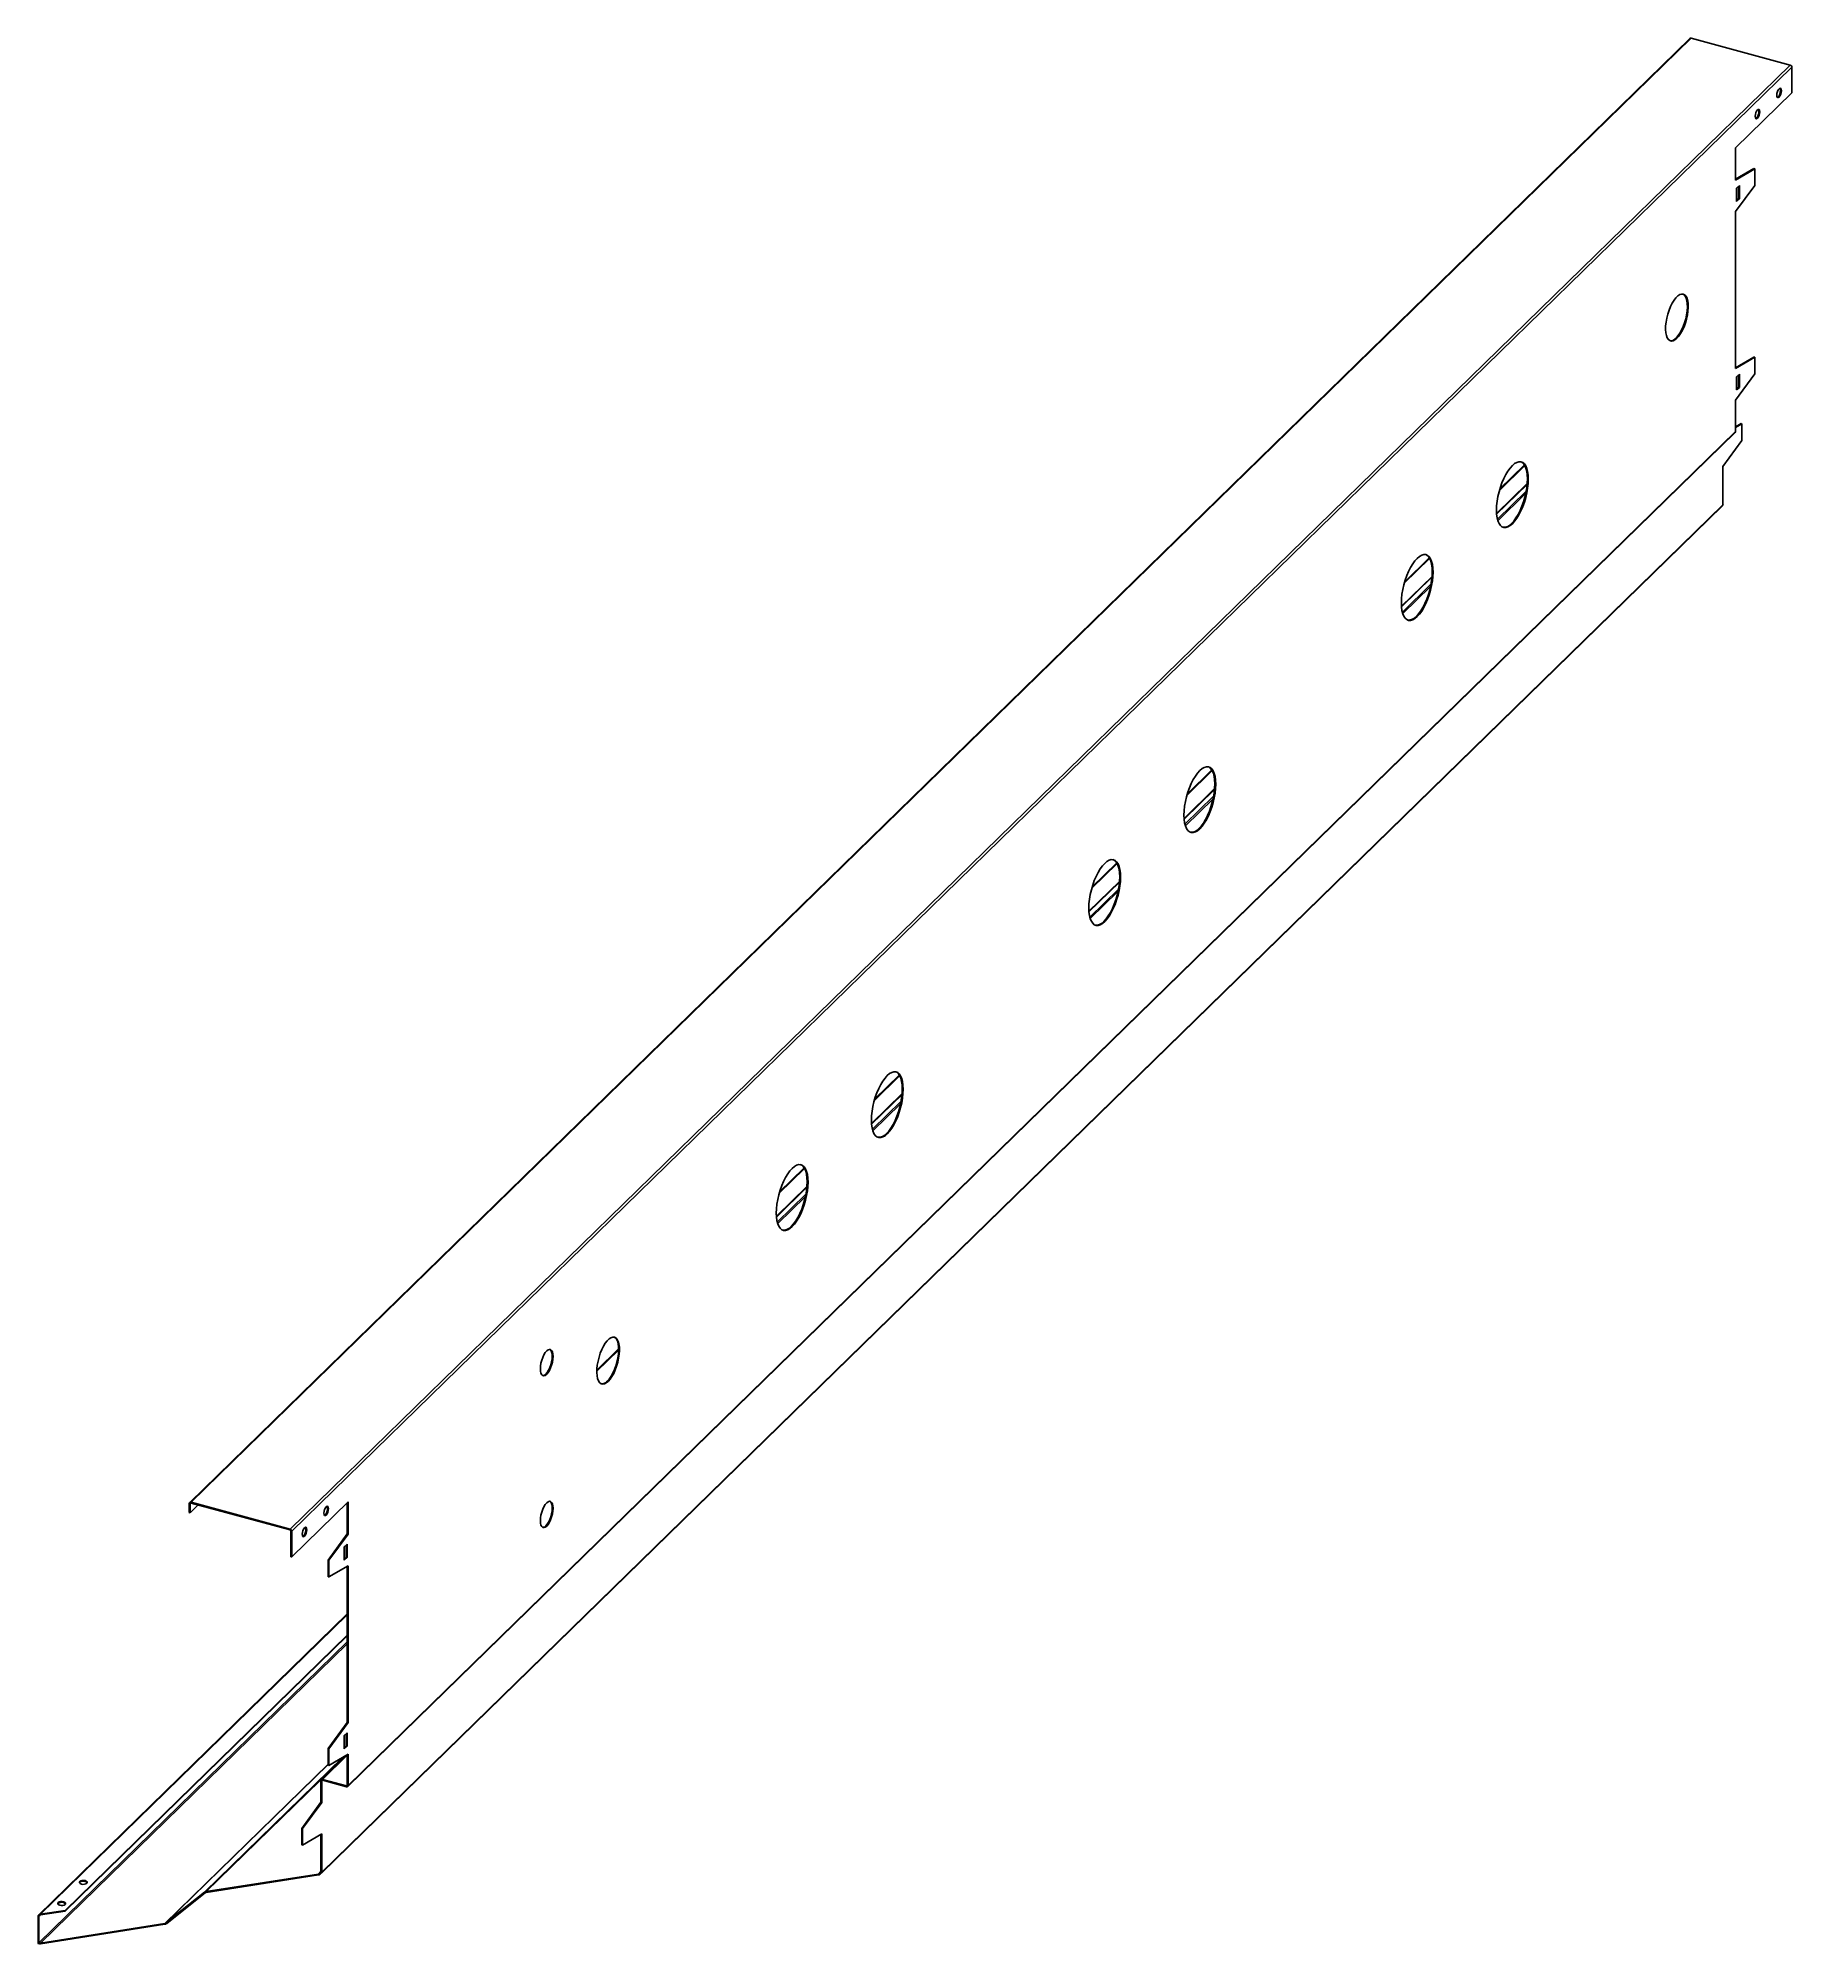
# Model space of a CAD drawing. Header units: millimetres. Extents: x -879 to 24, y -997 to -15.
import ezdxf

# ---------------------------------------------------------------- set-up
doc = ezdxf.new("R2010")
doc.units = ezdxf.units.MM

msp = doc.modelspace()

# ---------------------------------------------------------------- linework, layer by layer
at = {"color": 7, "linetype": 'Continuous', "lineweight": 25}
for p, q in [((-28.33, -15.04), (-801.18, -769.37)), ((-27.63, -14.9), (-800.48, -769.23)), ((-27.63, -14.9), (23.37, -28.76)), ((-749.48, -783.09), (23.37, -28.76)), ((24.26, -29.86), (-748.59, -784.19)), ((24.26, -29.86), (24.26, -43.09)), ((24.26, -43.09), (-4.77, -71.42)), ((-4.77, -71.42), (-4.77, -87.97)), ((4.68, -82.05), (-4.77, -87.59)), ((-4.77, -87.97), (5.12, -82.17)), ((5.12, -82.17), (4.68, -82.05)), ((5.12, -82.17), (5.12, -90.74)), ((5.12, -90.74), (-4.77, -104.25)), ((-4.21, -92.13), (-2.81, -90.77)), ((-4.21, -98.99), (-4.21, -92.13)), ((-4.21, -98.44), (-3.25, -97.51)), ((-2.81, -97.63), (-4.21, -98.99)), ((-3.25, -97.51), (-3.25, -91.2)), ((-2.81, -97.63), (-3.25, -97.51)), ((-2.81, -90.77), (-2.81, -97.63)), ((-4.77, -104.25), (-4.77, -185.13)), ((4.68, -179.21), (-4.77, -184.75)), ((-4.77, -185.13), (5.12, -179.33)), ((5.12, -179.33), (4.68, -179.21)), ((5.12, -179.33), (5.12, -187.9)), ((5.12, -187.9), (-4.77, -201.42)), ((-4.21, -189.3), (-2.81, -187.93)), ((-4.21, -196.15), (-4.21, -189.3)), ((-4.21, -195.6), (-3.25, -194.67)), ((-2.81, -194.79), (-4.21, -196.15)), ((-3.25, -194.67), (-3.25, -188.36)), ((-2.81, -194.79), (-3.25, -194.67)), ((-2.81, -187.93), (-2.81, -194.79)), ((-4.77, -201.42), (-4.77, -217.51)), ((-1.91, -213.44), (-4.77, -215.12)), ((-4.77, -215.5), (-1.47, -213.56)), ((-1.47, -213.56), (-1.91, -213.44)), ((-1.47, -213.56), (-1.47, -222.13)), ((-719.75, -915.65), (-4.96, -217.99)), ((-719.56, -915.17), (-4.77, -217.51)), ((-1.47, -222.13), (-11.36, -235.65)), ((-113.34, -235.12), (-126.41, -247.87)), ((-113.54, -234.77), (-126.19, -247.11)), ((-11.36, -235.65), (-11.36, -255.31)), ((-112.12, -244.34), (-127.87, -259.71)), ((-127.84, -260.11), (-112.16, -244.81)), ((-127.42, -262.76), (-112.66, -248.35)), ((-112.9, -249.57), (-127.2, -263.53)), ((-11.06, -255.29), (-11.49, -255.71)), ((-11.36, -254.92), (-11.06, -255.29)), ((-733.34, -960.27), (-11.55, -255.78)), ((-733.16, -959.8), (-11.36, -255.31)), ((-162.36, -282.96), (-175.43, -295.71)), ((-162.56, -282.61), (-175.21, -294.96)), ((-161.14, -292.18), (-176.89, -307.55)), ((-176.86, -307.95), (-161.18, -292.65)), ((-176.43, -310.6), (-161.67, -296.2)), ((-161.92, -297.42), (-176.22, -311.37)), ((-274.36, -392.27), (-287.42, -405.02)), ((-274.56, -391.92), (-287.2, -404.27)), ((-273.14, -401.49), (-288.88, -416.86)), ((-288.85, -417.26), (-273.18, -401.96)), ((-288.43, -419.91), (-273.67, -405.51)), ((-273.91, -406.73), (-288.21, -420.68)), ((-323.37, -440.11), (-336.44, -452.86)), ((-323.57, -439.77), (-336.22, -452.11)), ((-322.16, -449.34), (-337.9, -464.7)), ((-337.87, -465.1), (-322.19, -449.8)), ((-337.45, -467.76), (-322.69, -453.35)), ((-322.93, -454.57), (-337.23, -468.52)), ((-435.37, -549.42), (-448.43, -562.17)), ((-435.57, -549.08), (-448.21, -561.42)), ((-434.15, -558.64), (-449.89, -574.01)), ((-449.86, -574.41), (-434.19, -559.11)), ((-449.44, -577.07), (-434.68, -562.66)), ((-434.92, -563.88), (-449.22, -577.83)), ((-484.39, -597.27), (-497.45, -610.02)), ((-484.58, -596.92), (-497.23, -609.26)), ((-483.17, -606.49), (-498.91, -621.86)), ((-498.88, -622.26), (-483.21, -606.95)), ((-498.46, -624.91), (-483.7, -610.5)), ((-483.94, -611.72), (-498.24, -625.68)), ((-580.21, -690.79), (-591.43, -701.75)), ((-580.21, -690.25), (-591.42, -701.19)), ((-800.92, -769.96), (-801.37, -769.84)), ((-801.37, -769.84), (-801.37, -774.5)), ((-801.37, -774.5), (-800.92, -774.62)), ((-800.59, -769.64), (-800.92, -769.96)), ((-800.92, -774.62), (-800.92, -769.96)), ((-796.85, -770.64), (-800.92, -774.62)), ((-749.48, -783.09), (-800.48, -769.23)), ((-800.48, -769.23), (-800.48, -769.65)), ((-800.48, -769.65), (-749.48, -783.52)), ((-719.56, -769.08), (-748.59, -797.42)), ((-720.01, -769.51), (-720.01, -785.5)), ((-719.56, -785.62), (-719.56, -769.08)), ((-749.48, -783.52), (-749.48, -783.09)), ((-748.59, -784.19), (-749.04, -784.06)), ((-749.04, -784.06), (-749.04, -797.29)), ((-748.59, -797.42), (-748.59, -784.19)), ((-720.01, -785.5), (-729.9, -799.02)), ((-719.56, -785.62), (-720.01, -785.5)), ((-729.46, -799.14), (-719.56, -785.62)), ((-721.52, -792.25), (-720.12, -790.89)), ((-721.52, -799.11), (-721.52, -792.25)), ((-720.57, -797.62), (-720.57, -791.32)), ((-720.12, -790.89), (-720.12, -797.74)), ((-748.59, -797.42), (-749.04, -797.29)), ((-729.46, -799.14), (-729.9, -799.02)), ((-729.9, -799.02), (-729.9, -807.59)), ((-729.46, -807.71), (-729.46, -799.14)), ((-719.56, -801.91), (-729.46, -807.71)), ((-721.52, -798.56), (-720.57, -797.62)), ((-720.12, -797.74), (-721.52, -799.11)), ((-720.12, -797.74), (-720.57, -797.62)), ((-720.01, -802.17), (-720.01, -882.66)), ((-719.56, -882.78), (-719.56, -801.91)), ((-729.46, -807.71), (-729.9, -807.59)), ((-720.01, -826.7), (-879.08, -981.96)), ((-720.01, -827.24), (-877.99, -981.44)), ((-878.83, -996.16), (-720.01, -841.15)), ((-720.01, -842.13), (-877.98, -996.32)), ((-720.01, -837.65), (-865.38, -979.54)), ((-865.38, -979.96), (-720.01, -838.08)), ((-720.01, -882.66), (-729.9, -896.18)), ((-729.46, -896.3), (-719.56, -882.78)), ((-719.56, -882.78), (-720.01, -882.66)), ((-721.52, -889.41), (-720.12, -888.05)), ((-721.52, -896.27), (-721.52, -889.41)), ((-720.57, -894.78), (-720.57, -888.48)), ((-720.12, -888.05), (-720.12, -894.9)), ((-793.51, -970.1), (-722.51, -900.8)), ((-721.15, -900), (-792.66, -969.8)), ((-720.64, -899.71), (-733.41, -912.17)), ((-720.01, -899.62), (-732.71, -912.03)), ((-729.46, -896.3), (-729.9, -896.18)), ((-729.9, -896.18), (-729.9, -904.75)), ((-729.46, -904.87), (-729.46, -896.3)), ((-719.56, -899.07), (-729.46, -904.87)), ((-721.52, -895.72), (-720.57, -894.78)), ((-720.12, -894.9), (-721.52, -896.27)), ((-720.12, -894.9), (-720.57, -894.78)), ((-720.01, -899.33), (-720.01, -915.05)), ((-719.56, -915.17), (-719.56, -899.07)), ((-814.01, -986.24), (-729.9, -904.15)), ((-729.9, -904.41), (-813.28, -985.8)), ((-733.16, -912.76), (-733.6, -912.64)), ((-733.6, -912.64), (-733.6, -923.73)), ((-732.82, -912.44), (-733.16, -912.76)), ((-733.16, -923.85), (-733.16, -912.76)), ((-732.71, -912.03), (-732.71, -912.45)), ((-720.45, -915.36), (-732.71, -912.03)), ((-732.71, -912.45), (-720.45, -915.79)), ((-729.46, -904.87), (-729.9, -904.75)), ((-720.45, -915.36), (-720.01, -914.93)), ((-720.45, -915.79), (-720.45, -915.36)), ((-720.01, -915.05), (-719.56, -915.17)), ((-733.6, -923.73), (-743.49, -937.24)), ((-743.05, -937.36), (-733.16, -923.85)), ((-733.16, -923.85), (-733.6, -923.73)), ((-743.05, -937.36), (-743.49, -937.24)), ((-743.49, -937.24), (-743.49, -945.82)), ((-743.05, -945.94), (-743.05, -937.36)), ((-733.16, -940.14), (-743.05, -945.94)), ((-733.6, -940.4), (-733.6, -959.67)), ((-733.16, -959.8), (-733.16, -940.14)), ((-743.05, -945.94), (-743.49, -945.82)), ((-734.86, -960.78), (-792.66, -969.8)), ((-792.66, -970.23), (-734.86, -961.21)), ((-734.86, -960.78), (-733.6, -959.55)), ((-734.86, -961.21), (-734.86, -960.78)), ((-734.29, -960.49), (-733.73, -959.94)), ((-734.29, -960.49), (-733.97, -960.88)), ((-733.41, -960.33), (-733.97, -960.88)), ((-733.73, -959.94), (-733.41, -960.33)), ((-733.6, -959.67), (-733.16, -959.8)), ((-793.51, -970.1), (-813.28, -985.8)), ((-812.97, -986.19), (-793.2, -970.49)), ((-793.2, -970.49), (-793.51, -970.1)), ((-793.13, -969.9), (-793.04, -969.81)), ((-792.96, -970.34), (-793.13, -969.9)), ((-792.87, -970.25), (-793.04, -969.81)), ((-792.87, -970.25), (-792.96, -970.34)), ((-792.75, -970.26), (-792.8, -969.82)), ((-792.66, -969.8), (-792.66, -970.23)), ((-879.01, -981.9), (-878.87, -981.77)), ((-878.7, -982.29), (-879.01, -981.9)), ((-878.56, -982.15), (-878.87, -981.77)), ((-865.38, -979.54), (-877.99, -981.44)), ((-877.99, -981.86), (-865.38, -979.96)), ((-877.99, -981.44), (-877.99, -981.86)), ((-865.38, -979.54), (-865.38, -979.96)), ((-878.83, -982.56), (-879.27, -982.44)), ((-879.27, -982.44), (-879.27, -996.04)), ((-878.2, -981.95), (-878.83, -982.56)), ((-878.83, -996.16), (-878.83, -982.56)), ((-878.56, -982.15), (-878.7, -982.29)), ((-814.01, -986.24), (-877.98, -996.32)), ((-877.98, -996.75), (-814.01, -986.67)), ((-814.01, -986.67), (-814.01, -986.24)), ((-813.71, -986.13), (-813.52, -985.95)), ((-813.71, -986.13), (-813.54, -986.57)), ((-813.35, -986.39), (-813.54, -986.57)), ((-813.52, -985.95), (-813.35, -986.39)), ((-813.28, -985.8), (-812.97, -986.19)), ((-879.27, -996.04), (-878.83, -996.16)), ((-878.7, -996.5), (-879.01, -996.72)), ((-878.7, -996.5), (-878.56, -996.36)), ((-877.98, -996.32), (-877.98, -996.75))]:
    msp.add_line(p, q, dxfattribs=at)
at = {"color": 7, "linetype": 'Continuous', "lineweight": 25, "flags": 128}
for points in [[(17.66, -45.24), (17.22, -45.51), (16.84, -45.42), (16.58, -44.97), (16.5, -44.24), (16.58, -43.33), (16.84, -42.39), (17.22, -41.55), (17.66, -40.95), (18.11, -40.68), (18.49, -40.78), (18.74, -41.23), (18.83, -41.96), (18.74, -42.87), (18.49, -43.81), (18.11, -44.64), (17.66, -45.24)], [(16.8, -45.39), (17.22, -45.12), (17.67, -44.52), (18.04, -43.69), (18.3, -42.75), (18.39, -41.84), (18.3, -41.11), (18.08, -40.69)], [(6.51, -56.12), (6.07, -56.4), (5.69, -56.3), (5.43, -55.85), (5.35, -55.12), (5.43, -54.21), (5.69, -53.27), (6.07, -52.44), (6.51, -51.84), (6.96, -51.56), (7.34, -51.66), (7.59, -52.11), (7.68, -52.84), (7.59, -53.75), (7.34, -54.69), (6.96, -55.52), (6.51, -56.12)], [(5.65, -56.27), (6.07, -56), (6.52, -55.4), (6.9, -54.57), (7.15, -53.63), (7.24, -52.72), (7.15, -51.99), (6.93, -51.57)], [(-34.98, -169.54), (-35.97, -170.35), (-36.93, -170.83), (-37.83, -170.96), (-38.65, -170.74), (-39.36, -170.18), (-39.95, -169.3), (-40.4, -168.11), (-40.69, -166.65), (-40.81, -164.97), (-40.77, -163.12), (-40.56, -161.14), (-40.19, -159.09), (-39.67, -157.04), (-39.02, -155.03), (-38.25, -153.14), (-37.39, -151.41), (-36.45, -149.9), (-35.48, -148.64), (-34.49, -147.67), (-33.51, -147.03), (-32.58, -146.72), (-31.72, -146.76), (-30.95, -147.15), (-30.29, -147.88), (-29.77, -148.92), (-29.41, -150.25), (-29.2, -151.82), (-29.15, -153.6), (-29.28, -155.52), (-29.57, -157.54), (-30.02, -159.6), (-30.6, -161.63), (-31.32, -163.59), (-32.14, -165.41), (-33.04, -167.04), (-34, -168.43), (-34.98, -169.54)], [(-35.43, -169.42), (-34.44, -168.31), (-33.48, -166.92), (-32.58, -165.29), (-31.76, -163.47), (-31.05, -161.51), (-30.46, -159.48), (-30.01, -157.42), (-29.72, -155.4), (-29.6, -153.48), (-29.64, -151.7), (-29.85, -150.13), (-30.22, -148.8), (-30.74, -147.76), (-31.39, -147.03), (-31.93, -146.72)], [(-119.76, -265.08), (-120.92, -266.06), (-122.06, -266.72), (-123.15, -267.04), (-124.17, -267.01), (-125.1, -266.64), (-125.93, -265.93), (-126.63, -264.9), (-127.19, -263.56), (-127.59, -261.96), (-127.84, -260.11), (-127.92, -258.05), (-127.84, -255.84), (-127.59, -253.5), (-127.19, -251.1), (-126.63, -248.68), (-125.93, -246.28), (-125.1, -243.96), (-124.17, -241.77), (-123.15, -239.75), (-122.06, -237.93), (-120.92, -236.37), (-119.76, -235.08), (-118.59, -234.1), (-117.46, -233.44), (-116.36, -233.13), (-115.34, -233.15), (-114.41, -233.52), (-113.58, -234.23), (-112.89, -235.27), (-112.33, -236.6), (-111.92, -238.21), (-111.67, -240.06), (-111.59, -242.11), (-111.67, -244.33), (-111.92, -246.66), (-112.33, -249.06), (-112.89, -251.49), (-113.58, -253.88), (-114.41, -256.2), (-115.34, -258.39), (-116.36, -260.41), (-117.46, -262.23), (-118.59, -263.79), (-119.76, -265.08)], [(-120.2, -264.96), (-119.04, -263.67), (-117.9, -262.11), (-116.81, -260.29), (-115.78, -258.27), (-114.85, -256.08), (-114.03, -253.76), (-113.33, -251.37), (-112.77, -248.94), (-112.36, -246.54), (-112.11, -244.21), (-112.03, -241.99), (-112.11, -239.94), (-112.36, -238.09), (-112.77, -236.48), (-113.33, -235.15), (-114.03, -234.11), (-114.85, -233.4), (-115.39, -233.14)], [(-168.77, -312.93), (-169.94, -313.91), (-171.08, -314.56), (-172.17, -314.88), (-173.19, -314.85), (-174.12, -314.48), (-174.95, -313.77), (-175.65, -312.74), (-176.2, -311.41), (-176.61, -309.8), (-176.86, -307.95), (-176.94, -305.9), (-176.86, -303.68), (-176.61, -301.35), (-176.2, -298.94), (-175.65, -296.52), (-174.95, -294.13), (-174.12, -291.81), (-173.19, -289.62), (-172.17, -287.59), (-171.08, -285.78), (-169.94, -284.21), (-168.77, -282.92), (-167.61, -281.94), (-166.47, -281.29), (-165.38, -280.97), (-164.36, -281), (-163.43, -281.37), (-162.6, -282.08), (-161.9, -283.11), (-161.35, -284.44), (-160.94, -286.05), (-160.69, -287.9), (-160.61, -289.95), (-160.69, -292.17), (-160.94, -294.5), (-161.35, -296.91), (-161.9, -299.33), (-162.6, -301.72), (-163.43, -304.04), (-164.36, -306.23), (-165.38, -308.26), (-166.47, -310.07), (-167.61, -311.64), (-168.77, -312.93)], [(-169.22, -312.81), (-168.05, -311.52), (-166.92, -309.95), (-165.82, -308.14), (-164.8, -306.11), (-163.87, -303.92), (-163.04, -301.6), (-162.35, -299.21), (-161.79, -296.78), (-161.38, -294.38), (-161.13, -292.05), (-161.05, -289.83), (-161.13, -287.78), (-161.38, -285.93), (-161.79, -284.32), (-162.35, -282.99), (-163.04, -281.96), (-163.87, -281.25), (-164.41, -280.99)], [(-280.77, -422.24), (-281.93, -423.22), (-283.07, -423.87), (-284.16, -424.19), (-285.18, -424.16), (-286.12, -423.79), (-286.94, -423.08), (-287.64, -422.05), (-288.2, -420.72), (-288.61, -419.11), (-288.85, -417.26), (-288.94, -415.21), (-288.85, -412.99), (-288.61, -410.66), (-288.2, -408.25), (-287.64, -405.83), (-286.94, -403.44), (-286.12, -401.12), (-285.18, -398.93), (-284.16, -396.9), (-283.07, -395.09), (-281.93, -393.52), (-280.77, -392.23), (-279.61, -391.25), (-278.47, -390.6), (-277.38, -390.28), (-276.35, -390.31), (-275.42, -390.68), (-274.6, -391.39), (-273.9, -392.42), (-273.34, -393.75), (-272.93, -395.36), (-272.69, -397.21), (-272.6, -399.26), (-272.69, -401.48), (-272.93, -403.81), (-273.34, -406.22), (-273.9, -408.64), (-274.6, -411.03), (-275.42, -413.35), (-276.35, -415.54), (-277.38, -417.57), (-278.47, -419.38), (-279.61, -420.95), (-280.77, -422.24)], [(-281.21, -422.12), (-280.05, -420.83), (-278.91, -419.26), (-277.82, -417.45), (-276.8, -415.42), (-275.86, -413.23), (-275.04, -410.91), (-274.34, -408.52), (-273.78, -406.1), (-273.38, -403.69), (-273.13, -401.36), (-273.04, -399.14), (-273.13, -397.09), (-273.38, -395.24), (-273.78, -393.63), (-274.34, -392.3), (-275.04, -391.27), (-275.86, -390.56), (-276.4, -390.3)], [(-329.79, -470.08), (-330.95, -471.06), (-332.09, -471.72), (-333.18, -472.03), (-334.2, -472.01), (-335.14, -471.64), (-335.96, -470.93), (-336.66, -469.89), (-337.22, -468.56), (-337.62, -466.95), (-337.87, -465.1), (-337.95, -463.05), (-337.87, -460.83), (-337.62, -458.5), (-337.22, -456.1), (-336.66, -453.67), (-335.96, -451.28), (-335.14, -448.96), (-334.2, -446.77), (-333.18, -444.74), (-332.09, -442.93), (-330.95, -441.37), (-329.79, -440.08), (-328.63, -439.1), (-327.49, -438.44), (-326.39, -438.12), (-325.37, -438.15), (-324.44, -438.52), (-323.62, -439.23), (-322.92, -440.26), (-322.36, -441.6), (-321.95, -443.2), (-321.7, -445.05), (-321.62, -447.11), (-321.7, -449.32), (-321.95, -451.66), (-322.36, -454.06), (-322.92, -456.48), (-323.62, -458.88), (-324.44, -461.19), (-325.37, -463.39), (-326.39, -465.41), (-327.49, -467.23), (-328.63, -468.79), (-329.79, -470.08)], [(-330.23, -469.96), (-329.07, -468.67), (-327.93, -467.11), (-326.84, -465.29), (-325.81, -463.27), (-324.88, -461.07), (-324.06, -458.76), (-323.36, -456.36), (-322.8, -453.94), (-322.39, -451.54), (-322.15, -449.2), (-322.06, -446.99), (-322.15, -444.93), (-322.39, -443.08), (-322.8, -441.48), (-323.36, -440.14), (-324.06, -439.11), (-324.88, -438.4), (-325.42, -438.14)], [(-441.78, -579.39), (-442.94, -580.37), (-444.08, -581.02), (-445.17, -581.34), (-446.2, -581.32), (-447.13, -580.94), (-447.95, -580.23), (-448.65, -579.2), (-449.21, -577.87), (-449.62, -576.26), (-449.86, -574.41), (-449.95, -572.36), (-449.86, -570.14), (-449.62, -567.81), (-449.21, -565.41), (-448.65, -562.98), (-447.95, -560.59), (-447.13, -558.27), (-446.2, -556.08), (-445.17, -554.05), (-444.08, -552.24), (-442.94, -550.67), (-441.78, -549.39), (-440.62, -548.4), (-439.48, -547.75), (-438.39, -547.43), (-437.36, -547.46), (-436.43, -547.83), (-435.61, -548.54), (-434.91, -549.57), (-434.35, -550.9), (-433.94, -552.51), (-433.7, -554.36), (-433.61, -556.41), (-433.7, -558.63), (-433.94, -560.96), (-434.35, -563.37), (-434.91, -565.79), (-435.61, -568.19), (-436.43, -570.5), (-437.36, -572.7), (-438.39, -574.72), (-439.48, -576.53), (-440.62, -578.1), (-441.78, -579.39)], [(-442.22, -579.27), (-441.06, -577.98), (-439.92, -576.41), (-438.83, -574.6), (-437.81, -572.58), (-436.87, -570.38), (-436.05, -568.06), (-435.35, -565.67), (-434.79, -563.25), (-434.39, -560.84), (-434.14, -558.51), (-434.05, -556.29), (-434.14, -554.24), (-434.39, -552.39), (-434.79, -550.78), (-435.35, -549.45), (-436.05, -548.42), (-436.87, -547.71), (-437.41, -547.45)], [(-490.8, -627.23), (-491.96, -628.21), (-493.1, -628.87), (-494.19, -629.19), (-495.21, -629.16), (-496.15, -628.79), (-496.97, -628.08), (-497.67, -627.05), (-498.23, -625.71), (-498.63, -624.1), (-498.88, -622.25), (-498.97, -620.2), (-498.88, -617.99), (-498.63, -615.65), (-498.23, -613.25), (-497.67, -610.83), (-496.97, -608.43), (-496.15, -606.11), (-495.21, -603.92), (-494.19, -601.9), (-493.1, -600.08), (-491.96, -598.52), (-490.8, -597.23), (-489.64, -596.25), (-488.5, -595.59), (-487.41, -595.27), (-486.38, -595.3), (-485.45, -595.67), (-484.63, -596.38), (-483.93, -597.41), (-483.37, -598.75), (-482.96, -600.36), (-482.71, -602.2), (-482.63, -604.26), (-482.71, -606.47), (-482.96, -608.81), (-483.37, -611.21), (-483.93, -613.63), (-484.63, -616.03), (-485.45, -618.35), (-486.38, -620.54), (-487.41, -622.56), (-488.5, -624.38), (-489.64, -625.94), (-490.8, -627.23)], [(-491.24, -627.11), (-490.08, -625.82), (-488.94, -624.26), (-487.85, -622.44), (-486.82, -620.42), (-485.89, -618.23), (-485.07, -615.91), (-484.37, -613.51), (-483.81, -611.09), (-483.4, -608.69), (-483.16, -606.35), (-483.07, -604.14), (-483.16, -602.08), (-483.4, -600.23), (-483.81, -598.63), (-484.37, -597.29), (-485.07, -596.26), (-485.89, -595.55), (-486.43, -595.29)], [(-585.6, -706.96), (-586.58, -707.77), (-587.54, -708.25), (-588.44, -708.38), (-589.26, -708.16), (-589.98, -707.6), (-590.57, -706.71), (-591.01, -705.53), (-591.3, -704.07), (-591.43, -702.39), (-591.38, -700.53), (-591.18, -698.55), (-590.81, -696.51), (-590.29, -694.45), (-589.63, -692.45), (-588.87, -690.56), (-588, -688.83), (-587.07, -687.31), (-586.09, -686.05), (-585.1, -685.09), (-584.13, -684.44), (-583.2, -684.14), (-582.33, -684.18), (-581.56, -684.57), (-580.91, -685.3), (-580.39, -686.34), (-580.02, -687.67), (-579.81, -689.24), (-579.77, -691.01), (-579.9, -692.94), (-580.19, -694.96), (-580.63, -697.02), (-581.22, -699.05), (-581.93, -701.01), (-582.75, -702.82), (-583.65, -704.45), (-584.61, -705.85), (-585.6, -706.96)], [(-586.04, -706.84), (-585.05, -705.73), (-584.1, -704.33), (-583.2, -702.7), (-582.38, -700.89), (-581.66, -698.93), (-581.07, -696.9), (-580.63, -694.84), (-580.34, -692.82), (-580.21, -690.89), (-580.25, -689.12), (-580.46, -687.55), (-580.83, -686.22), (-581.35, -685.18), (-582, -684.45), (-582.54, -684.14)], [(-617.25, -703.29), (-617.98, -703.85), (-618.67, -704.08), (-619.29, -703.97), (-619.81, -703.52), (-620.2, -702.77), (-620.44, -701.73), (-620.52, -700.48), (-620.44, -699.06), (-620.2, -697.56), (-619.81, -696.04), (-619.29, -694.59), (-618.67, -693.27), (-617.98, -692.15), (-617.25, -691.29), (-616.53, -690.73), (-615.84, -690.5), (-615.22, -690.61), (-614.7, -691.06), (-614.31, -691.81), (-614.07, -692.85), (-613.99, -694.1), (-614.07, -695.52), (-614.31, -697.02), (-614.7, -698.54), (-615.22, -699.99), (-615.84, -701.31), (-616.53, -702.43), (-617.25, -703.29)], [(-617.7, -703.17), (-616.97, -702.31), (-616.28, -701.19), (-615.66, -699.87), (-615.14, -698.42), (-614.75, -696.9), (-614.51, -695.4), (-614.43, -693.98), (-614.51, -692.73), (-614.75, -691.69), (-615.14, -690.93), (-615.65, -690.5)], [(-730.85, -775.81), (-731.29, -776.08), (-731.67, -775.99), (-731.93, -775.54), (-732.01, -774.81), (-731.93, -773.9), (-731.67, -772.96), (-731.29, -772.12), (-730.85, -771.52), (-730.4, -771.25), (-730.02, -771.35), (-729.77, -771.79), (-729.68, -772.53), (-729.77, -773.43), (-730.02, -774.38), (-730.4, -775.21), (-730.85, -775.81)], [(-731.71, -775.95), (-731.29, -775.69), (-730.84, -775.09), (-730.47, -774.26), (-730.21, -773.31), (-730.12, -772.41), (-730.21, -771.67), (-730.43, -771.26)], [(-617.25, -781.53), (-617.98, -782.09), (-618.67, -782.32), (-619.29, -782.21), (-619.81, -781.77), (-620.2, -781.01), (-620.44, -779.98), (-620.52, -778.72), (-620.44, -777.31), (-620.2, -775.8), (-619.81, -774.29), (-619.29, -772.83), (-618.67, -771.51), (-617.98, -770.39), (-617.25, -769.53), (-616.53, -768.97), (-615.84, -768.74), (-615.22, -768.85), (-614.7, -769.3), (-614.31, -770.06), (-614.07, -771.09), (-613.99, -772.34), (-614.07, -773.76), (-614.31, -775.26), (-614.7, -776.78), (-615.22, -778.24), (-615.84, -779.56), (-616.53, -780.67), (-617.25, -781.53)], [(-617.7, -781.41), (-616.97, -780.55), (-616.28, -779.44), (-615.66, -778.12), (-615.14, -776.66), (-614.75, -775.14), (-614.51, -773.64), (-614.43, -772.22), (-614.51, -770.97), (-614.75, -769.94), (-615.14, -769.18), (-615.64, -768.74)], [(-742, -786.69), (-742.44, -786.96), (-742.82, -786.87), (-743.08, -786.42), (-743.16, -785.69), (-743.08, -784.78), (-742.82, -783.84), (-742.44, -783), (-742, -782.41), (-741.55, -782.13), (-741.17, -782.23), (-740.92, -782.68), (-740.83, -783.41), (-740.92, -784.32), (-741.17, -785.26), (-741.55, -786.09), (-742, -786.69)], [(-742.86, -786.84), (-742.44, -786.57), (-741.99, -785.97), (-741.61, -785.14), (-741.36, -784.2), (-741.27, -783.29), (-741.36, -782.56), (-741.58, -782.14)], [(-854.22, -965.54), (-854.72, -965.86), (-855.4, -966.05), (-856.18, -966.09), (-856.93, -965.97), (-857.53, -965.72), (-857.9, -965.37), (-857.99, -964.97), (-857.76, -964.58), (-857.27, -964.27), (-856.58, -964.08), (-855.81, -964.04), (-855.06, -964.15), (-854.45, -964.41), (-854.08, -964.76), (-854, -965.16), (-854.22, -965.54)], [(-854.04, -965.28), (-854.08, -965.19), (-854.45, -964.83), (-855.06, -964.58), (-855.81, -964.47), (-856.58, -964.51), (-857.27, -964.7), (-857.76, -965.01), (-857.95, -965.28)], [(-865.37, -976.43), (-865.87, -976.74), (-866.55, -976.93), (-867.33, -976.97), (-868.08, -976.86), (-868.68, -976.6), (-869.05, -976.25), (-869.13, -975.85), (-868.91, -975.46), (-868.42, -975.15), (-867.73, -974.96), (-866.96, -974.92), (-866.21, -975.03), (-865.6, -975.29), (-865.23, -975.64), (-865.15, -976.04), (-865.37, -976.43)], [(-865.19, -976.16), (-865.23, -976.07), (-865.6, -975.72), (-866.21, -975.46), (-866.96, -975.35), (-867.73, -975.39), (-868.42, -975.58), (-868.91, -975.89), (-869.1, -976.16)]]:
    msp.add_lwpolyline(points, dxfattribs=at)
at = {"color": 7, "linetype": 'Continuous', "lineweight": 25}
for centre, radius, start, end in [((-27.86, -15.57), 0.706, 71.12277, 131.78725), ((23.05, -29.93), 1.21, 3.39156, 74.33381), ((-38.3, -167.18), 3.65, 267.15005, 321.96166), ((-5.42, -217.54), 0.646, 315.35447, 1.91129), ((-124.29, -261.64), 5.27, 266.99442, 320.87717), ((-12.02, -255.32), 0.658, 315.7984, 1.46735), ((-173.31, -309.48), 5.27, 266.99442, 320.87717), ((-285.3, -418.79), 5.27, 266.99442, 320.87717), ((-334.32, -466.63), 5.27, 266.99442, 320.87717), ((-446.31, -575.94), 5.27, 266.99442, 320.87717), ((-495.33, -623.78), 5.27, 266.99442, 320.87717), ((-619.34, -701.86), 2.1, 271.01067, 321.43025), ((-588.91, -704.59), 3.65, 267.15005, 321.96166), ((-800.72, -769.83), 0.65, 68.8623, 180.92226), ((-800.6, -769.96), 0.325, 68.8623, 180.92226), ((-749.81, -784.26), 1.21, 3.39156, 74.33381), ((-749.64, -784.1), 0.607, 3.39156, 74.33381), ((-619.34, -780.1), 2.1, 271.01067, 321.43025), ((-732.95, -912.63), 0.65, 68.8623, 180.92226), ((-732.83, -912.76), 0.325, 68.8623, 180.92226), ((-720.33, -915.06), 0.325, 248.8623, 0.92226), ((-720.21, -915.18), 0.65, 248.8623, 0.92226), ((-733.92, -959.69), 0.317, 306.24835, 2.13967), ((-733.79, -959.82), 0.635, 306.24835, 2.13967), ((-792.94, -970.63), 0.829, 80.42131, 97.0552), ((-792.82, -970.66), 0.415, 80.42131, 97.0552), ((-878.64, -982.42), 0.635, 126.24835, 182.13967), ((-878.51, -982.55), 0.317, 126.24835, 182.13967), ((-878.17, -996.01), 1.1, 181.78263, 220.12168), ((-878.28, -996.14), 0.552, 181.78263, 220.12168)]:
    msp.add_arc(centre, radius, start, end, dxfattribs=at)
msp.add_open_spline([(-11.26, -255.05), (-11.29, -255.02), (-11.33, -254.98), (-11.36, -254.91), (-11.36, -254.88)], degree=3, knots=[0, 0, 0, 0, 0.681, 1, 1, 1, 1], dxfattribs=at)
for points in [[(-734.86, -960.78), (-734.66, -960.73), (-734.46, -960.63), (-734.29, -960.49)], [(-733.97, -960.88), (-734.23, -961.08), (-734.54, -961.19), (-734.86, -961.21)], [(-793.51, -970.1), (-793.4, -970.01), (-793.27, -969.95), (-793.13, -969.9)], [(-792.96, -970.34), (-793.05, -970.38), (-793.13, -970.43), (-793.2, -970.49)], [(-792.8, -969.82), (-792.76, -969.81), (-792.71, -969.81), (-792.66, -969.8)], [(-792.66, -970.23), (-792.69, -970.24), (-792.72, -970.25), (-792.75, -970.26)], [(-878.87, -981.77), (-878.62, -981.57), (-878.31, -981.46), (-877.99, -981.44)], [(-877.99, -981.86), (-878.19, -981.92), (-878.39, -982.01), (-878.56, -982.15)], [(-814.01, -986.24), (-813.91, -986.22), (-813.81, -986.18), (-813.71, -986.13)], [(-813.54, -986.57), (-813.69, -986.63), (-813.85, -986.66), (-814.01, -986.67)], [(-813.52, -985.95), (-813.44, -985.91), (-813.36, -985.86), (-813.28, -985.8)], [(-812.97, -986.19), (-813.09, -986.28), (-813.21, -986.34), (-813.35, -986.39)], [(-877.98, -996.75), (-878.3, -996.77), (-878.62, -996.7), (-878.87, -996.58)], [(-878.56, -996.36), (-878.39, -996.38), (-878.19, -996.37), (-877.98, -996.32)]]:
    msp.add_open_spline(points, degree=3, dxfattribs=at)

doc.saveas('drawing.dxf')
